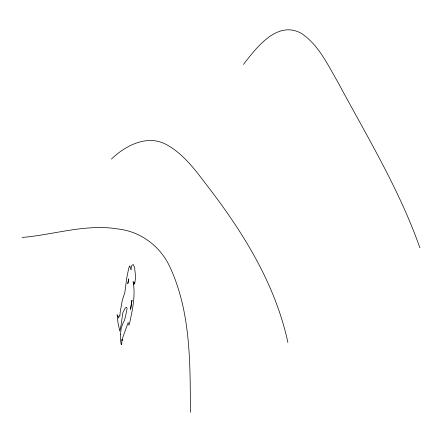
<?xml version="1.0" encoding="UTF-8"?>
<svg xmlns="http://www.w3.org/2000/svg" width="442" height="442" viewBox="0 0 442 442"><rect width="100%" height="100%" fill="white"/><g stroke="black" fill="none" stroke-linecap="round" stroke-linejoin="round"><path stroke-width="0.66" d="M190.392 412.353C190.154 362.998 190.938 310.776 169.087 265.266C159.474 245.691 140.252 231.536 118.5 229.055C86.008 223.514 54.217 234.768 22.1 237.453M243.454 64.449C256.321 47.819 277.195 19.929 301.383 33.36C318.572 44.896 327.588 64.477 337.699 81.831C366.86 136.197 399.336 189.38 419.9 247.835M111.434 159.076C125.44 145.528 147.103 134.274 166.137 144.435C184.983 154.59 197.27 172.91 210.06 189.425C244.89 235.127 275.67 285.654 287.886 342.467M120.456 334.373C120.097 337.776 121.622 352.534 121.97 339.428L122.064 340.633L122.777 337.489L128.158 322.549L128.981 325.246L129.821 322.08C132.412 310.428 135.749 294.864 133.07 281.659L133.39 281.714L133.898 284.781L134.495 282.637L134.738 283.405L135.65 277.128L134.639 268.045L133.396 264.565L131.948 265.222L131.373 266.476L131.059 270.001L129.804 265.99L129.5 265.996L128.589 268.918L126.755 277.93L124.821 292.538L122.318 300.195L120.218 311.942L119.876 316.102L119.136 315.555L118.688 318.063L117.119 314.5L117.953 322.511L119.754 331.097L121.058 325.235L122.837 312.732L125.141 308.196L126.429 307.284L126.81 307.726L127.036 308.676L125.655 315.798L124.445 320.456L123.257 322.566L121.191 328.207L120.456 334.373M130.821 307.428L130.594 309.45L131.976 300.146L130.821 307.428M128.683 278.99L127.832 283.604L128.683 278.99"/></g></svg>
